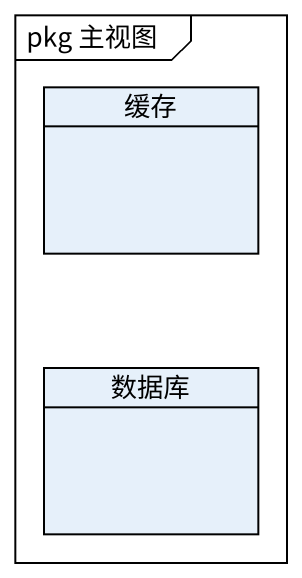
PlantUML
@startuml
mainframe pkg 主视图
hide circle
hide empty members
class 缓存
class 数据库
@enduml
